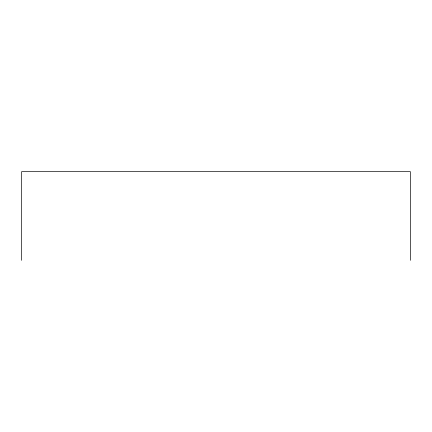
<?xml version="1.0" encoding="UTF-8"?>
<svg xmlns="http://www.w3.org/2000/svg" width="432" height="432" viewBox="0 0 432 432"><rect width="100%" height="100%" fill="white"/><g stroke="black" fill="none" stroke-linecap="round" stroke-linejoin="round"><path stroke-width="0.65" d="M410.4 260.334L410.4 171.666L21.6 171.666L21.6 260.334"/></g></svg>
